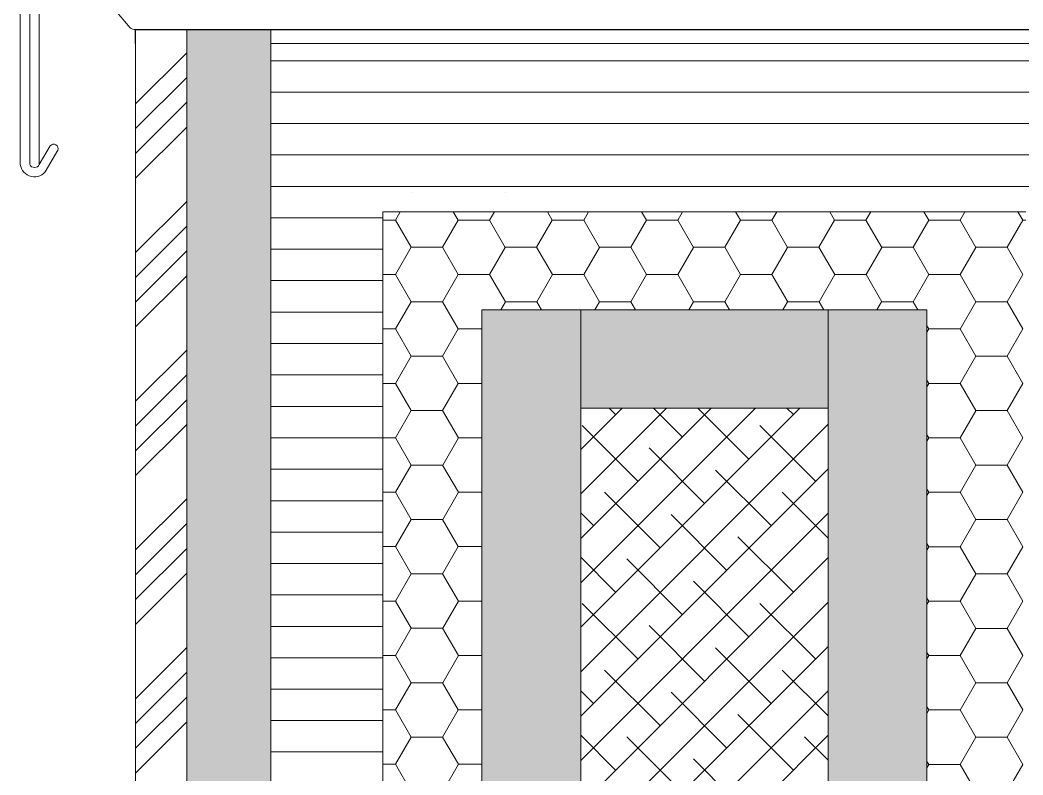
# Paper-space layout 'F02.1_POR CONST' of a CAD drawing. Extents: x -24.6 to 14.9, y -8.7 to 21.
# Drawn here: x -12.706 to -11.99, y 15.331 to 15.87 of the extents above; entities that cross this region are included whole.
import ezdxf
from ezdxf.xclip import XClip

# ---------------------------------------------------------------- set-up
doc = ezdxf.new("R2010")
doc.units = 0
doc.header["$MEASUREMENT"] = 0
doc.header["$XCLIPFRAME"] = 2
for name, color, linetype, lineweight in [('.trama', 251, 'Continuous', 5), ('.vista', 7, 'Continuous', 5), ('17 - Perfil Metalico de Apoio do Peitoril', 251, 'Continuous', 5), ('17 - Perfil Metalico de Apoio do Peitoril H', 251, 'Continuous', 5)]:
    doc.layers.add(name, color=color, linetype=linetype, lineweight=lineweight)
doc.layers.add('Anotação - Geral', color=7, linetype='Continuous')
doc.layers.add('para ar_90_muro', color=7, linetype='Continuous')

# ---------------------------------------------------------------- blocks, each defined once
blk = doc.blocks.new('Viewport35')
at = {"layer": '.trama', "ltscale": 0.003}
h = blk.add_hatch(dxfattribs=at)
h.set_pattern_fill('ANSI34', color=256, scale=0.001417)
h.set_pattern_definition([(45, (-64.9144125, 2.7719009), (-0.000751300955, 0.000751300955), []), (45, (-64.9141621, 2.7719009), (-0.000751300955, 0.000751300955), []), (45, (-64.9139117, 2.7719009), (-0.000751300955, 0.000751300955), []), (45, (-64.9136612, 2.7719009), (-0.000751300955, 0.000751300955), [])])
h.paths.add_polyline_path([(8.192605, 5.906154), (8.192605, 5.906724), (8.188847, 5.906724), (8.188847, 5.972545), (8.18833, 5.972545), (8.18833, 5.972403), (8.18833, 5.906154)])
at = {"layer": 'para ar_90_muro', "linetype": 'Continuous', "lineweight": 0}
for color, points in [(253, [(8.189697, 5.907574), (8.192605, 5.907574), (8.192605, 5.906724), (8.188847, 5.906724), (8.188847, 5.972545), (8.189697, 5.972545)]), (0, [(8.19283, 5.955545), (8.19183, 5.955545), (8.19183, 5.969711), (8.19283, 5.969711)]), (0, [(8.19283, 5.96872), (8.19283, 5.969711), (8.19533, 5.969711), (8.19533, 5.96872)]), (0, [(8.19633, 5.955545), (8.19533, 5.955545), (8.19533, 5.969711), (8.19633, 5.969711)])]:
    blk.add_hatch(color=color, dxfattribs=at).paths.add_polyline_path(points)
at = {"layer": '.vista', "lineweight": 25}
blk.add_lwpolyline([(8.18833, 5.972403), (8.18833, 5.972545), (8.199663, 5.972545), (8.199947, 5.972545), (8.199947, 5.957386), (8.271544, 5.957386)], dxfattribs=at)
at = {"layer": '17 - Perfil Metalico de Apoio do Peitoril'}
blk.add_line((8.187357, 5.972225), (8.187357, 5.97365), dxfattribs=at)
blk.add_lwpolyline([(8.187289, 5.973719, 0.201178), (8.18726, 5.97365), (8.18726, 5.971182, 0.659609), (8.187357, 5.971182), (8.187466, 5.97137, -0.826332), (8.187544, 5.971324), (8.187416, 5.971105, -0.686419), (8.187162, 5.971203), (8.187162, 5.973747, -0.152362), (8.187249, 5.973835), (8.201391, 5.972651, -0.335091), (8.201488, 5.972558), (8.201488, 5.971203, -0.686419), (8.201234, 5.971106), (8.20109, 5.971312, -0.826332), (8.201168, 5.971359), (8.201294, 5.971183), (8.20032, 5.972545)], format="xyb", dxfattribs=at)
at = {"layer": '17 - Perfil Metalico de Apoio do Peitoril', "ltscale": 0.0002}
blk.add_lwpolyline([(8.187289, 5.973719, 0.201178), (8.18726, 5.97365), (8.18726, 5.971182, 0.659609), (8.187357, 5.971182), (8.187357, 5.97365), (8.188274, 5.972563, 0.155231), (8.18833, 5.972545), (8.200321, 5.972545)], format="xyb", dxfattribs=at)
at = {"layer": '17 - Perfil Metalico de Apoio do Peitoril H'}
blk.add_lwpolyline([(8.18726, 5.971245), (8.18726, 5.972607), (8.18726, 5.971182, 0.659609), (8.187357, 5.971182)], format="xyb", dxfattribs=at)
at = {"layer": 'para ar_90_muro', "color": 0, "linetype": 'Continuous', "lineweight": 0}
for p, q in [((8.19983, 5.972545), (8.18833, 5.972545)), ((8.188847, 5.906724), (8.188847, 5.972545)), ((8.189697, 5.907574), (8.189697, 5.972545)), ((8.18833, 5.906154), (8.18833, 5.972403)), ((8.199805, 5.972403), (8.189697, 5.972403)), ((8.199805, 5.972228), (8.189697, 5.972228)), ((8.199805, 5.971911), (8.189697, 5.971911)), ((8.199805, 5.971594), (8.189697, 5.971594)), ((8.199805, 5.971277), (8.189697, 5.971277)), ((8.199805, 5.970959), (8.189697, 5.970959)), ((8.191115, 5.970894), (8.191115, 5.970894)), ((8.191115, 5.970894), (8.191115, 5.970894)), ((8.191115, 5.970894), (8.191115, 5.970894)), ((8.191115, 5.970894), (8.191115, 5.970894)), ((8.192066, 5.970893), (8.192066, 5.970893)), ((8.192066, 5.970893), (8.192066, 5.970893)), ((8.192066, 5.970893), (8.192066, 5.970893)), ((8.192066, 5.970893), (8.192066, 5.970893)), ((8.19083, 5.908654), (8.19083, 5.970703)), ((8.19733, 5.970703), (8.19083, 5.970703)), ((8.190956, 5.970619), (8.191005, 5.970703)), ((8.191591, 5.970619), (8.191542, 5.970703)), ((8.191908, 5.970618), (8.191957, 5.970703)), ((8.192542, 5.970619), (8.192493, 5.970703)), ((8.19286, 5.970618), (8.192908, 5.970703)), ((8.193494, 5.970619), (8.193445, 5.970703)), ((8.193811, 5.970618), (8.19386, 5.970703)), ((8.194445, 5.970619), (8.194396, 5.970703)), ((8.194762, 5.970618), (8.194811, 5.970703)), ((8.195396, 5.970619), (8.195347, 5.970703)), ((8.195713, 5.970618), (8.195762, 5.970703)), ((8.196348, 5.970619), (8.196299, 5.970703)), ((8.196665, 5.970618), (8.196713, 5.970703)), ((8.197299, 5.970619), (8.19725, 5.970703)), ((8.19083, 5.970642), (8.189697, 5.970642)), ((8.190828, 5.970619), (8.190956, 5.970619)), ((8.191115, 5.970344), (8.190956, 5.970619)), ((8.191433, 5.970344), (8.191591, 5.970619)), ((8.191591, 5.970619), (8.191591, 5.970619)), ((8.191591, 5.970619), (8.191591, 5.970619)), ((8.191591, 5.970619), (8.191591, 5.970619)), ((8.191591, 5.970619), (8.191591, 5.970619)), ((8.191591, 5.970618), (8.191909, 5.970618)), ((8.192067, 5.970343), (8.191908, 5.970618)), ((8.192384, 5.970344), (8.192542, 5.970619)), ((8.192542, 5.970619), (8.192542, 5.970619)), ((8.192542, 5.970619), (8.192542, 5.970619)), ((8.192542, 5.970619), (8.192542, 5.970619)), ((8.192542, 5.970619), (8.192542, 5.970619)), ((8.192543, 5.970618), (8.192861, 5.970618)), ((8.193019, 5.970343), (8.19286, 5.970618)), ((8.193336, 5.970344), (8.193494, 5.970619)), ((8.193494, 5.970619), (8.193494, 5.970619)), ((8.193494, 5.970619), (8.193494, 5.970619)), ((8.193494, 5.970619), (8.193494, 5.970619)), ((8.193494, 5.970619), (8.193494, 5.970619)), ((8.193494, 5.970619), (8.193494, 5.970619)), ((8.193494, 5.970619), (8.193494, 5.970619)), ((8.193494, 5.970619), (8.193494, 5.970619)), ((8.193494, 5.970619), (8.193494, 5.970619)), ((8.193494, 5.970618), (8.193812, 5.970618)), ((8.19397, 5.970343), (8.193811, 5.970618)), ((8.194287, 5.970344), (8.194445, 5.970619)), ((8.194445, 5.970619), (8.194445, 5.970619)), ((8.194445, 5.970619), (8.194445, 5.970619)), ((8.194445, 5.970619), (8.194445, 5.970619)), ((8.194445, 5.970619), (8.194445, 5.970619)), ((8.194445, 5.970619), (8.194445, 5.970619)), ((8.194445, 5.970619), (8.194445, 5.970619)), ((8.194445, 5.970619), (8.194445, 5.970619)), ((8.194445, 5.970619), (8.194445, 5.970619)), ((8.194445, 5.970618), (8.194763, 5.970618)), ((8.194921, 5.970343), (8.194762, 5.970618)), ((8.195238, 5.970344), (8.195396, 5.970619)), ((8.195396, 5.970619), (8.195396, 5.970619)), ((8.195396, 5.970619), (8.195396, 5.970619)), ((8.195396, 5.970619), (8.195396, 5.970619)), ((8.195396, 5.970619), (8.195396, 5.970619)), ((8.195396, 5.970619), (8.195396, 5.970619)), ((8.195396, 5.970619), (8.195396, 5.970619)), ((8.195396, 5.970619), (8.195396, 5.970619)), ((8.195396, 5.970619), (8.195396, 5.970619)), ((8.195396, 5.970618), (8.195714, 5.970618)), ((8.195872, 5.970343), (8.195713, 5.970618)), ((8.19619, 5.970344), (8.196348, 5.970619)), ((8.196348, 5.970619), (8.196348, 5.970619)), ((8.196348, 5.970619), (8.196348, 5.970619)), ((8.196348, 5.970619), (8.196348, 5.970619)), ((8.196348, 5.970619), (8.196348, 5.970619)), ((8.196348, 5.970619), (8.196348, 5.970619)), ((8.196348, 5.970619), (8.196348, 5.970619)), ((8.196348, 5.970619), (8.196348, 5.970619)), ((8.196348, 5.970619), (8.196348, 5.970619)), ((8.196348, 5.970618), (8.196666, 5.970618)), ((8.196824, 5.970343), (8.196665, 5.970618)), ((8.197141, 5.970344), (8.197299, 5.970619)), ((8.197299, 5.970619), (8.197299, 5.970619)), ((8.197299, 5.970619), (8.197299, 5.970619)), ((8.197299, 5.970619), (8.197299, 5.970619)), ((8.197299, 5.970619), (8.197299, 5.970619)), ((8.197299, 5.970619), (8.19733, 5.970619)), ((8.19083, 5.970324), (8.189697, 5.970324)), ((8.190957, 5.970069), (8.191116, 5.970344)), ((8.191116, 5.970344), (8.191434, 5.970344)), ((8.191116, 5.970344), (8.191116, 5.970344)), ((8.191116, 5.970344), (8.191116, 5.970344)), ((8.191116, 5.970344), (8.191116, 5.970344)), ((8.191116, 5.970344), (8.191116, 5.970344)), ((8.191592, 5.970069), (8.191433, 5.970344)), ((8.191909, 5.970068), (8.192067, 5.970343)), ((8.192067, 5.970344), (8.192385, 5.970344)), ((8.192067, 5.970343), (8.192067, 5.970343)), ((8.192067, 5.970343), (8.192067, 5.970343)), ((8.192067, 5.970343), (8.192067, 5.970343)), ((8.192067, 5.970343), (8.192067, 5.970343)), ((8.192543, 5.970069), (8.192384, 5.970344)), ((8.192861, 5.970068), (8.193019, 5.970343)), ((8.193019, 5.970344), (8.193337, 5.970344)), ((8.193495, 5.970069), (8.193336, 5.970344)), ((8.193812, 5.970068), (8.19397, 5.970343)), ((8.19397, 5.970344), (8.194288, 5.970344)), ((8.194446, 5.970069), (8.194287, 5.970344)), ((8.194763, 5.970068), (8.194921, 5.970343)), ((8.194921, 5.970344), (8.195239, 5.970344)), ((8.195397, 5.970069), (8.195238, 5.970344)), ((8.195714, 5.970068), (8.195872, 5.970343)), ((8.195873, 5.970344), (8.196191, 5.970344)), ((8.196349, 5.970069), (8.19619, 5.970344)), ((8.196666, 5.970068), (8.196824, 5.970343)), ((8.196824, 5.970344), (8.197142, 5.970344)), ((8.1973, 5.970069), (8.197141, 5.970344)), ((8.19083, 5.970007), (8.189697, 5.970007)), ((8.190829, 5.970069), (8.190957, 5.970069)), ((8.191116, 5.969794), (8.190957, 5.970069)), ((8.191434, 5.969794), (8.191592, 5.970069)), ((8.191592, 5.970069), (8.191592, 5.970069)), ((8.191592, 5.970069), (8.191592, 5.970069)), ((8.191592, 5.970069), (8.191592, 5.970069)), ((8.191592, 5.970069), (8.191592, 5.970069)), ((8.191592, 5.970069), (8.19191, 5.970069)), ((8.192068, 5.969794), (8.191909, 5.970069)), ((8.192385, 5.969794), (8.192543, 5.970069)), ((8.192543, 5.970069), (8.192543, 5.970069)), ((8.192543, 5.970069), (8.192543, 5.970069)), ((8.192543, 5.970069), (8.192543, 5.970069)), ((8.192543, 5.970069), (8.192543, 5.970069)), ((8.192543, 5.970069), (8.192861, 5.970069)), ((8.193019, 5.969794), (8.19286, 5.970069)), ((8.193337, 5.969794), (8.193495, 5.970069)), ((8.193495, 5.970069), (8.193495, 5.970069)), ((8.193495, 5.970069), (8.193495, 5.970069)), ((8.193495, 5.970069), (8.193495, 5.970069)), ((8.193495, 5.970069), (8.193495, 5.970069)), ((8.193495, 5.970069), (8.193495, 5.970069)), ((8.193495, 5.970069), (8.193495, 5.970069)), ((8.193495, 5.970069), (8.193495, 5.970069)), ((8.193495, 5.970069), (8.193495, 5.970069)), ((8.193495, 5.970069), (8.193813, 5.970069)), ((8.193971, 5.969794), (8.193812, 5.970069)), ((8.194288, 5.969794), (8.194446, 5.970069)), ((8.194446, 5.970069), (8.194446, 5.970069)), ((8.194446, 5.970069), (8.194446, 5.970069)), ((8.194446, 5.970069), (8.194446, 5.970069)), ((8.194446, 5.970069), (8.194446, 5.970069)), ((8.194446, 5.970069), (8.194764, 5.970069)), ((8.194922, 5.969794), (8.194763, 5.970069)), ((8.195239, 5.969794), (8.195397, 5.970069)), ((8.195397, 5.970069), (8.195397, 5.970069)), ((8.195397, 5.970069), (8.195397, 5.970069)), ((8.195397, 5.970069), (8.195397, 5.970069)), ((8.195397, 5.970069), (8.195397, 5.970069)), ((8.195397, 5.970069), (8.195715, 5.970069)), ((8.195873, 5.969794), (8.195714, 5.970069)), ((8.196191, 5.969794), (8.196349, 5.970069)), ((8.196349, 5.970069), (8.196349, 5.970069)), ((8.196349, 5.970069), (8.196349, 5.970069)), ((8.196349, 5.970069), (8.196349, 5.970069)), ((8.196349, 5.970069), (8.196349, 5.970069)), ((8.196349, 5.970069), (8.196667, 5.970069)), ((8.196825, 5.969794), (8.196666, 5.970069)), ((8.197142, 5.969794), (8.1973, 5.970069)), ((8.190957, 5.969519), (8.191116, 5.969794)), ((8.191116, 5.969794), (8.191434, 5.969794)), ((8.191116, 5.969794), (8.191116, 5.969794)), ((8.191116, 5.969794), (8.191116, 5.969794)), ((8.191116, 5.969794), (8.191116, 5.969794)), ((8.191116, 5.969794), (8.191116, 5.969794)), ((8.191592, 5.969519), (8.191433, 5.969794)), ((8.192021, 5.969711), (8.192068, 5.969793)), ((8.192068, 5.969794), (8.192385, 5.969794)), ((8.192432, 5.969711), (8.192385, 5.969793)), ((8.192971, 5.969711), (8.193018, 5.969793)), ((8.193019, 5.969794), (8.193337, 5.969794)), ((8.193384, 5.969711), (8.193337, 5.969793)), ((8.193922, 5.969711), (8.193969, 5.969793)), ((8.193971, 5.969794), (8.194288, 5.969794)), ((8.194335, 5.969711), (8.194288, 5.969793)), ((8.194873, 5.969711), (8.19492, 5.969793)), ((8.194922, 5.969794), (8.195239, 5.969794)), ((8.195286, 5.969711), (8.195239, 5.969793)), ((8.195824, 5.969711), (8.195871, 5.969793)), ((8.195873, 5.969794), (8.196191, 5.969794)), ((8.196237, 5.969711), (8.19619, 5.969794)), ((8.196666, 5.969518), (8.196824, 5.969793)), ((8.196825, 5.969794), (8.197142, 5.969794)), ((8.1973, 5.969519), (8.197141, 5.969794)), ((8.19083, 5.969689), (8.189697, 5.969689)), ((8.19633, 5.969711), (8.19183, 5.969711)), ((8.19183, 5.955545), (8.19183, 5.969711)), ((8.19283, 5.969711), (8.19283, 5.955545)), ((8.19533, 5.969711), (8.19533, 5.955545)), ((8.19633, 5.955545), (8.19633, 5.969711)), ((8.190829, 5.969519), (8.190957, 5.969519)), ((8.191116, 5.969244), (8.190957, 5.969519)), ((8.191434, 5.969244), (8.191592, 5.969519)), ((8.191592, 5.969519), (8.191829, 5.969519)), ((8.191592, 5.969519), (8.191592, 5.969519)), ((8.191592, 5.969519), (8.191592, 5.969519)), ((8.191592, 5.969519), (8.191592, 5.969519)), ((8.191592, 5.969519), (8.191592, 5.969519)), ((8.196348, 5.969519), (8.19633, 5.96955)), ((8.19633, 5.969485), (8.19635, 5.969519)), ((8.196349, 5.969519), (8.196667, 5.969519)), ((8.196825, 5.969244), (8.196666, 5.969519)), ((8.197142, 5.969244), (8.1973, 5.969519)), ((8.19083, 5.969372), (8.189697, 5.969372)), ((8.190957, 5.968969), (8.191116, 5.969244)), ((8.191116, 5.969244), (8.191434, 5.969244)), ((8.191116, 5.969244), (8.191116, 5.969244)), ((8.191116, 5.969244), (8.191116, 5.969244)), ((8.191116, 5.969244), (8.191116, 5.969244)), ((8.191116, 5.969244), (8.191116, 5.969244)), ((8.191592, 5.968969), (8.191433, 5.969244)), ((8.196666, 5.968968), (8.196824, 5.969243)), ((8.196825, 5.969244), (8.197142, 5.969244)), ((8.1973, 5.968969), (8.197141, 5.969244)), ((8.19083, 5.969054), (8.189697, 5.969054)), ((8.190829, 5.968969), (8.190957, 5.968969)), ((8.191116, 5.968694), (8.190957, 5.968969)), ((8.191434, 5.968694), (8.191592, 5.968969)), ((8.191592, 5.968969), (8.191829, 5.968969)), ((8.191592, 5.968969), (8.191592, 5.968969)), ((8.191592, 5.968969), (8.191592, 5.968969)), ((8.191592, 5.968969), (8.191592, 5.968969)), ((8.191592, 5.968969), (8.191592, 5.968969)), ((8.196348, 5.968969), (8.19633, 5.969)), ((8.19633, 5.968935), (8.19635, 5.968969)), ((8.196349, 5.968969), (8.196667, 5.968969)), ((8.196825, 5.968694), (8.196666, 5.968969)), ((8.197142, 5.968694), (8.1973, 5.968969)), ((8.19083, 5.968737), (8.189697, 5.968737)), ((8.190958, 5.968419), (8.191117, 5.968694)), ((8.191117, 5.968694), (8.191435, 5.968694)), ((8.191117, 5.968694), (8.191117, 5.968694)), ((8.191117, 5.968694), (8.191117, 5.968694)), ((8.191117, 5.968694), (8.191117, 5.968694)), ((8.191117, 5.968694), (8.191117, 5.968694)), ((8.191593, 5.968419), (8.191434, 5.968694)), ((8.19533, 5.96872), (8.19283, 5.96872)), ((8.19283, 5.966505), (8.195045, 5.96872)), ((8.19283, 5.966954), (8.194596, 5.96872)), ((8.19283, 5.967403), (8.194147, 5.96872)), ((8.19283, 5.967852), (8.193698, 5.96872)), ((8.19283, 5.968301), (8.193249, 5.96872)), ((8.193183, 5.968654), (8.193117, 5.96872)), ((8.193856, 5.96843), (8.193566, 5.96872)), ((8.19453, 5.968205), (8.194015, 5.96872)), ((8.194979, 5.968654), (8.194913, 5.96872)), ((8.196666, 5.968418), (8.196824, 5.968693)), ((8.196825, 5.968694), (8.197142, 5.968694)), ((8.1973, 5.968419), (8.197141, 5.968694)), ((8.19283, 5.966056), (8.19533, 5.968556)), ((8.193407, 5.967981), (8.192846, 5.968542)), ((8.195203, 5.967981), (8.194642, 5.968542)), ((8.19083, 5.968419), (8.189697, 5.968419)), ((8.19083, 5.968419), (8.190958, 5.968419)), ((8.191117, 5.968144), (8.190958, 5.968419)), ((8.191435, 5.968144), (8.191593, 5.968419)), ((8.191593, 5.968419), (8.19183, 5.968419)), ((8.191593, 5.968419), (8.191593, 5.968419)), ((8.191593, 5.968419), (8.191593, 5.968419)), ((8.191593, 5.968419), (8.191593, 5.968419)), ((8.191593, 5.968419), (8.191593, 5.968419)), ((8.196348, 5.968419), (8.19633, 5.96845)), ((8.19633, 5.968385), (8.19635, 5.968419)), ((8.196349, 5.968419), (8.196667, 5.968419)), ((8.196825, 5.968144), (8.196666, 5.968419)), ((8.197142, 5.968144), (8.1973, 5.968419)), ((8.194081, 5.967756), (8.19352, 5.968318)), ((8.19083, 5.968102), (8.189697, 5.968102)), ((8.190958, 5.967869), (8.191117, 5.968144)), ((8.191117, 5.968144), (8.191435, 5.968144)), ((8.191117, 5.968144), (8.191117, 5.968144)), ((8.191117, 5.968144), (8.191117, 5.968144)), ((8.191117, 5.968144), (8.191117, 5.968144)), ((8.191117, 5.968144), (8.191117, 5.968144)), ((8.191593, 5.967869), (8.191434, 5.968144)), ((8.19283, 5.965607), (8.19533, 5.968107)), ((8.194754, 5.967532), (8.194193, 5.968093)), ((8.196666, 5.967868), (8.196824, 5.968143)), ((8.196825, 5.968144), (8.197142, 5.968144)), ((8.1973, 5.967869), (8.197141, 5.968144)), ((8.19083, 5.967869), (8.190958, 5.967869)), ((8.191117, 5.967594), (8.190958, 5.967869)), ((8.191435, 5.967594), (8.191593, 5.967869)), ((8.191593, 5.967869), (8.19183, 5.967869)), ((8.191593, 5.967869), (8.191593, 5.967869)), ((8.191593, 5.967869), (8.191593, 5.967869)), ((8.191593, 5.967869), (8.191593, 5.967869)), ((8.191593, 5.967869), (8.191593, 5.967869)), ((8.193632, 5.967307), (8.193071, 5.967869)), ((8.19533, 5.967406), (8.194867, 5.967869)), ((8.196348, 5.967869), (8.19633, 5.9679)), ((8.19633, 5.967835), (8.19635, 5.967869)), ((8.196349, 5.967869), (8.196667, 5.967869)), ((8.196825, 5.967594), (8.196666, 5.967869)), ((8.197142, 5.967594), (8.1973, 5.967869)), ((8.19083, 5.967784), (8.189697, 5.967784)), ((8.192958, 5.967532), (8.19283, 5.967661)), ((8.19283, 5.965158), (8.19533, 5.967658)), ((8.190957, 5.96732), (8.191116, 5.967595)), ((8.191116, 5.967595), (8.191434, 5.967595)), ((8.191116, 5.967595), (8.191116, 5.967595)), ((8.191116, 5.967595), (8.191116, 5.967595)), ((8.191116, 5.967595), (8.191116, 5.967595)), ((8.191116, 5.967595), (8.191116, 5.967595)), ((8.191592, 5.96732), (8.191433, 5.967595)), ((8.194305, 5.967083), (8.193744, 5.967644)), ((8.196666, 5.967318), (8.196824, 5.967593)), ((8.196825, 5.967594), (8.197142, 5.967594)), ((8.1973, 5.967319), (8.197141, 5.967594)), ((8.19083, 5.967467), (8.189697, 5.967467)), ((8.194979, 5.966858), (8.194418, 5.96742)), ((8.196348, 5.967319), (8.19633, 5.96735)), ((8.190829, 5.96732), (8.190957, 5.96732)), ((8.191116, 5.967045), (8.190957, 5.96732)), ((8.191434, 5.967045), (8.191592, 5.96732)), ((8.191592, 5.96732), (8.191829, 5.96732)), ((8.191592, 5.96732), (8.191592, 5.96732)), ((8.191592, 5.96732), (8.191592, 5.96732)), ((8.191592, 5.96732), (8.191592, 5.96732)), ((8.191592, 5.96732), (8.191592, 5.96732)), ((8.19633, 5.967285), (8.19635, 5.967319)), ((8.196349, 5.967319), (8.196667, 5.967319)), ((8.196825, 5.967044), (8.196666, 5.967319)), ((8.197142, 5.967044), (8.1973, 5.967319)), ((8.19083, 5.967149), (8.189697, 5.967149)), ((8.193183, 5.966858), (8.19283, 5.967212)), ((8.19283, 5.964709), (8.19533, 5.967209)), ((8.193856, 5.966634), (8.193295, 5.967195)), ((8.190958, 5.96677), (8.191117, 5.967045)), ((8.191117, 5.967045), (8.191435, 5.967045)), ((8.191117, 5.967045), (8.191117, 5.967045)), ((8.191117, 5.967045), (8.191117, 5.967045)), ((8.191117, 5.967045), (8.191117, 5.967045)), ((8.191117, 5.967045), (8.191117, 5.967045)), ((8.191593, 5.96677), (8.191434, 5.967045)), ((8.196666, 5.966768), (8.196824, 5.967043)), ((8.196825, 5.967044), (8.197142, 5.967044)), ((8.1973, 5.966769), (8.197141, 5.967044)), ((8.19453, 5.966409), (8.193969, 5.966971)), ((8.19083, 5.966831), (8.189697, 5.966831)), ((8.19083, 5.96677), (8.190958, 5.96677)), ((8.191117, 5.966495), (8.190958, 5.96677)), ((8.191435, 5.966495), (8.191593, 5.96677)), ((8.191593, 5.96677), (8.19183, 5.96677)), ((8.191593, 5.96677), (8.191593, 5.96677)), ((8.191593, 5.96677), (8.191593, 5.96677)), ((8.191593, 5.96677), (8.191593, 5.96677)), ((8.191593, 5.96677), (8.191593, 5.96677)), ((8.19283, 5.96426), (8.19533, 5.96676)), ((8.193407, 5.966185), (8.192846, 5.966746)), ((8.195203, 5.966185), (8.194642, 5.966746)), ((8.196348, 5.966769), (8.19633, 5.9668)), ((8.19633, 5.966735), (8.19635, 5.966769)), ((8.196349, 5.966769), (8.196667, 5.966769)), ((8.196825, 5.966494), (8.196666, 5.966769)), ((8.197142, 5.966494), (8.1973, 5.966769)), ((8.19083, 5.966514), (8.189697, 5.966514)), ((8.190958, 5.96622), (8.191117, 5.966495)), ((8.191117, 5.966495), (8.191435, 5.966495)), ((8.191117, 5.966495), (8.191117, 5.966495)), ((8.191117, 5.966495), (8.191117, 5.966495)), ((8.191117, 5.966495), (8.191117, 5.966495)), ((8.191117, 5.966495), (8.191117, 5.966495)), ((8.191593, 5.96622), (8.191434, 5.966495)), ((8.194081, 5.96596), (8.19352, 5.966522)), ((8.196666, 5.966218), (8.196824, 5.966493)), ((8.196825, 5.966494), (8.197142, 5.966494)), ((8.1973, 5.966219), (8.197141, 5.966494)), ((8.19283, 5.963811), (8.19533, 5.966311)), ((8.194754, 5.965736), (8.194193, 5.966297)), ((8.196348, 5.966219), (8.19633, 5.96625)), ((8.19083, 5.966196), (8.189697, 5.966196)), ((8.19083, 5.96622), (8.190958, 5.96622)), ((8.191117, 5.965945), (8.190958, 5.96622)), ((8.191435, 5.965945), (8.191593, 5.96622)), ((8.191593, 5.96622), (8.19183, 5.96622)), ((8.191593, 5.96622), (8.191593, 5.96622)), ((8.191593, 5.96622), (8.191593, 5.96622)), ((8.191593, 5.96622), (8.191593, 5.96622)), ((8.191593, 5.96622), (8.191593, 5.96622)), ((8.19633, 5.966185), (8.19635, 5.966219)), ((8.196349, 5.966219), (8.196667, 5.966219)), ((8.196825, 5.965944), (8.196666, 5.966219)), ((8.197142, 5.965944), (8.1973, 5.966219)), ((8.193632, 5.965511), (8.193071, 5.966073)), ((8.19533, 5.96561), (8.194867, 5.966073)), ((8.190957, 5.96567), (8.191116, 5.965945)), ((8.191116, 5.965945), (8.191434, 5.965945)), ((8.191116, 5.965945), (8.191116, 5.965945)), ((8.191116, 5.965945), (8.191116, 5.965945)), ((8.191116, 5.965945), (8.191116, 5.965945)), ((8.191116, 5.965945), (8.191116, 5.965945)), ((8.191592, 5.96567), (8.191433, 5.965945)), ((8.196666, 5.965668), (8.196824, 5.965943)), ((8.196825, 5.965944), (8.197142, 5.965944)), ((8.1973, 5.965669), (8.197141, 5.965944)), ((8.19083, 5.965878), (8.189697, 5.965878)), ((8.192958, 5.965736), (8.19283, 5.965864)), ((8.19283, 5.963362), (8.19533, 5.965862)), ((8.194305, 5.965287), (8.193744, 5.965848)), ((8.190829, 5.96567), (8.190957, 5.96567)), ((8.191116, 5.965395), (8.190957, 5.96567)), ((8.191434, 5.965395), (8.191592, 5.96567)), ((8.191592, 5.96567), (8.191829, 5.96567)), ((8.191592, 5.96567), (8.191592, 5.96567)), ((8.191592, 5.96567), (8.191592, 5.96567)), ((8.191592, 5.96567), (8.191592, 5.96567)), ((8.191592, 5.96567), (8.191592, 5.96567)), ((8.194979, 5.965062), (8.194418, 5.965624)), ((8.196348, 5.965669), (8.19633, 5.9657)), ((8.19633, 5.965635), (8.19635, 5.965669)), ((8.196349, 5.965669), (8.196667, 5.965669)), ((8.196825, 5.965394), (8.196666, 5.965669)), ((8.197142, 5.965394), (8.1973, 5.965669)), ((8.19083, 5.965562), (8.189697, 5.965562)), ((8.193183, 5.965062), (8.19283, 5.965415)), ((8.190958, 5.96512), (8.191117, 5.965395)), ((8.191117, 5.965395), (8.191435, 5.965395)), ((8.191117, 5.965395), (8.191117, 5.965395)), ((8.191117, 5.965395), (8.191117, 5.965395)), ((8.191117, 5.965395), (8.191117, 5.965395)), ((8.191117, 5.965395), (8.191117, 5.965395)), ((8.191593, 5.96512), (8.191434, 5.965395)), ((8.19283, 5.962913), (8.19533, 5.965413)), ((8.193856, 5.964838), (8.193295, 5.965399)), ((8.19533, 5.965161), (8.195091, 5.965399)), ((8.196666, 5.965118), (8.196824, 5.965393)), ((8.196825, 5.965394), (8.197142, 5.965394)), ((8.1973, 5.965119), (8.197141, 5.965394)), ((8.19083, 5.965245), (8.189697, 5.965245)), ((8.19083, 5.96512), (8.190958, 5.96512)), ((8.191117, 5.964845), (8.190958, 5.96512)), ((8.191435, 5.964845), (8.191593, 5.96512)), ((8.191593, 5.96512), (8.19183, 5.96512)), ((8.191593, 5.96512), (8.191593, 5.96512)), ((8.191593, 5.96512), (8.191593, 5.96512)), ((8.191593, 5.96512), (8.191593, 5.96512)), ((8.191593, 5.96512), (8.191593, 5.96512)), ((8.19453, 5.964613), (8.193969, 5.965175)), ((8.196348, 5.965119), (8.19633, 5.96515)), ((8.19633, 5.965085), (8.19635, 5.965119)), ((8.196349, 5.965119), (8.196667, 5.965119)), ((8.196825, 5.964844), (8.196666, 5.965119)), ((8.197142, 5.964844), (8.1973, 5.965119))]:
    blk.add_line(p, q, dxfattribs=at)

psp = doc.layouts.new('F02.1_POR CONST')

# ---------------------------------------------------------------- block references
at = {"layer": 'Anotação - Geral', "color": 7, "linetype": 'Continuous', "lineweight": 0}
ref = psp.add_blockref('Viewport35', (-590.62308, -405.72838), dxfattribs=dict(at, xscale=70.5882352941385, yscale=70.5882352941385, zscale=70.5882352941385))
XClip(ref).set_block_clipping_path([(8.0952170354, 5.8020231471), (8.2715440354, 6.0006751705)])

doc.saveas('drawing.dxf')
